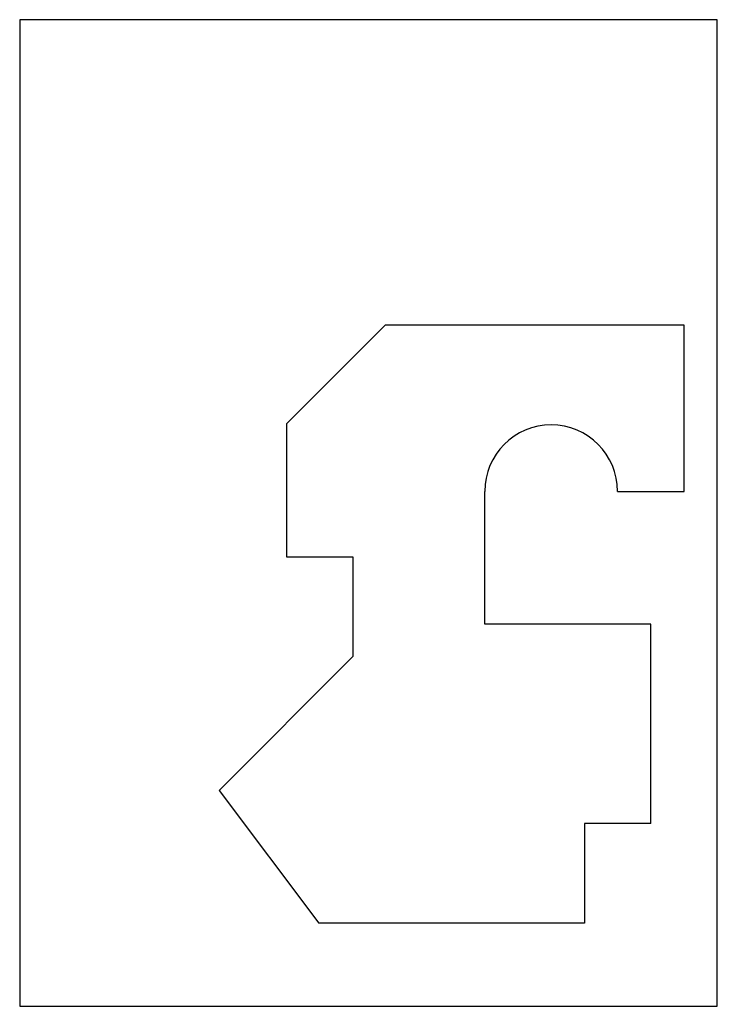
# Model space of a CAD drawing. Header units: millimetres. Extents: x 0 to 210, y 0 to 297.
import ezdxf

# ---------------------------------------------------------------- set-up
doc = ezdxf.new("R2010")
doc.units = ezdxf.units.MM

msp = doc.modelspace()

# ---------------------------------------------------------------- linework, layer by layer
for p, q in [((110, 205), (80.3, 175.3)), ((200, 205), (110, 205)), ((200, 155), (200, 205)), ((80.3, 175.3), (80.3, 135.3)), ((140, 115), (140, 155)), ((180, 155), (200, 155)), ((80.3, 135.3), (100.3, 135.3)), ((100.3, 135.3), (100.3, 105.3)), ((190, 115), (140, 115)), ((190, 55), (190, 115)), ((100.3, 105.3), (60, 65)), ((60, 65), (90, 25)), ((190, 55), (170, 55)), ((170, 55), (170, 25)), ((170, 25), (90, 25))]:
    msp.add_line(p, q)
msp.add_lwpolyline([(0, 0), (210, 0), (210, 297), (0, 297)], close=True)
msp.add_arc((160, 155), 20, 0, 180)

doc.saveas('drawing.dxf')
